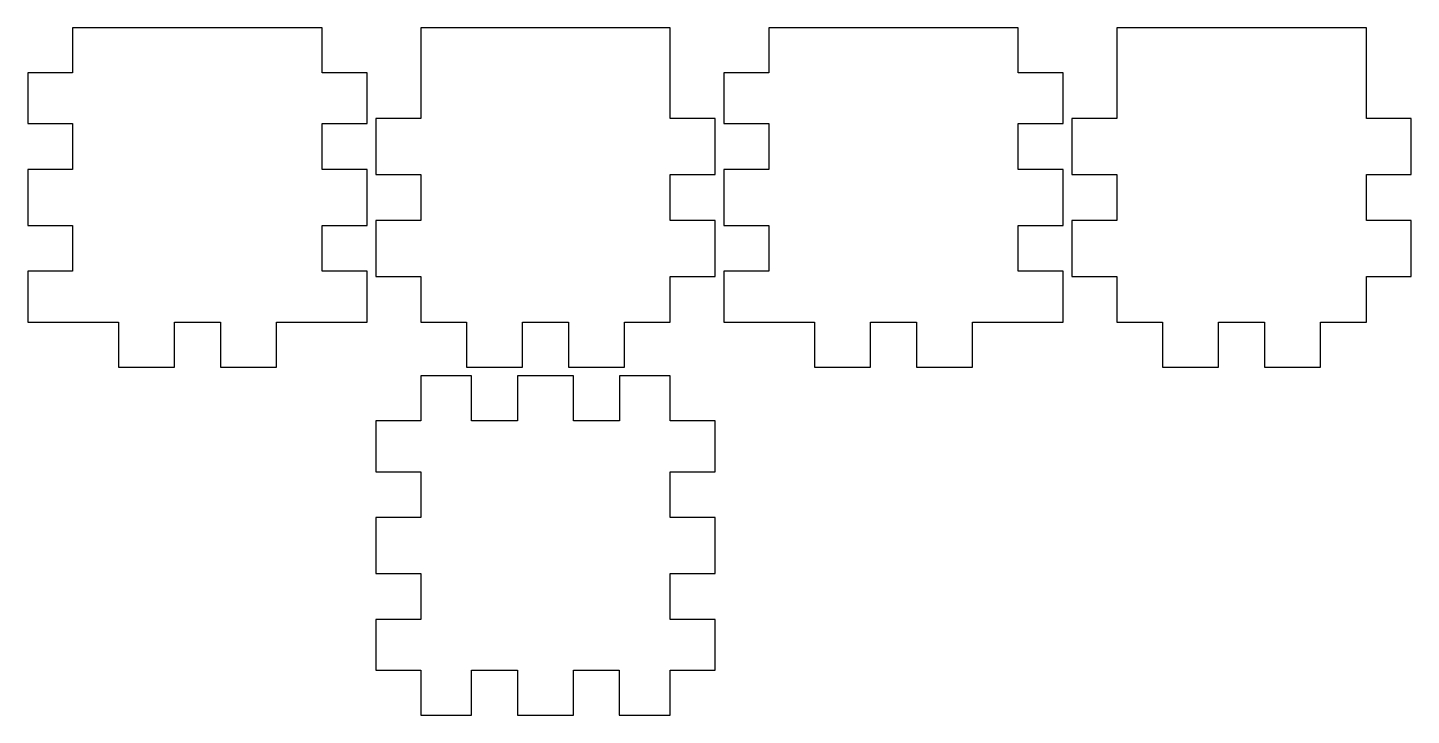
# Model space of a CAD drawing. Header units: metres. Extents: x -30.5 to 51, y -50.5 to -10.
import ezdxf

# ---------------------------------------------------------------- set-up
doc = ezdxf.new("R2010")
doc.units = ezdxf.units.M

msp = doc.modelspace()

# ---------------------------------------------------------------- linework, layer by layer
for p, q in [((-13.15, -10), (-27.85, -10)), ((-27.85, -10), (-27.85, -12.65)), ((-13.15, -12.65), (-13.15, -10)), ((7.34998, -10), (-7.34998, -10)), ((-7.34998, -10), (-7.34998, -15.35)), ((7.34998, -15.35), (7.34998, -10)), ((27.85, -10), (13.15, -10)), ((13.15, -10), (13.15, -12.65)), ((27.85, -12.65), (27.85, -10)), ((48.35, -10), (33.65, -10)), ((33.65, -10), (33.65, -15.35)), ((48.35, -15.35), (48.35, -10)), ((-27.85, -12.65), (-30.5, -12.65)), ((-30.5, -12.65), (-30.5, -15.65)), ((-10.5, -12.65), (-13.15, -12.65)), ((-10.5, -15.65), (-10.5, -12.65)), ((13.15, -12.65), (10.5, -12.65)), ((10.5, -12.65), (10.5, -15.65)), ((30.5, -12.65), (27.85, -12.65)), ((30.5, -15.65), (30.5, -12.65)), ((-7.34998, -15.35), (-10, -15.35)), ((-10, -15.35), (-10, -18.65)), ((10, -15.35), (7.34998, -15.35)), ((10, -18.65), (10, -15.35)), ((33.65, -15.35), (31, -15.35)), ((31, -15.35), (31, -18.65)), ((51, -15.35), (48.35, -15.35)), ((51, -18.65), (51, -15.35)), ((-30.5, -15.65), (-27.85, -15.65)), ((-27.85, -15.65), (-27.85, -18.35)), ((-13.15, -18.35), (-13.15, -15.65)), ((-13.15, -15.65), (-10.5, -15.65)), ((10.5, -15.65), (13.15, -15.65)), ((13.15, -15.65), (13.15, -18.35)), ((27.85, -18.35), (27.85, -15.65)), ((27.85, -15.65), (30.5, -15.65)), ((-27.85, -18.35), (-30.5, -18.35)), ((-30.5, -18.35), (-30.5, -21.65)), ((-10.5, -18.35), (-13.15, -18.35)), ((-10.5, -21.65), (-10.5, -18.35)), ((-10, -18.65), (-7.34999, -18.65)), ((-7.34999, -18.65), (-7.34999, -21.35)), ((7.34999, -21.35), (7.34999, -18.65)), ((7.34999, -18.65), (10, -18.65)), ((13.15, -18.35), (10.5, -18.35)), ((10.5, -18.35), (10.5, -21.65)), ((30.5, -18.35), (27.85, -18.35)), ((30.5, -21.65), (30.5, -18.35)), ((31, -18.65), (33.65, -18.65)), ((33.65, -18.65), (33.65, -21.35)), ((48.35, -21.35), (48.35, -18.65)), ((48.35, -18.65), (51, -18.65)), ((-30.5, -21.65), (-27.85, -21.65)), ((-27.85, -21.65), (-27.85, -24.35)), ((-13.15, -24.35), (-13.15, -21.65)), ((-13.15, -21.65), (-10.5, -21.65)), ((-7.34999, -21.35), (-10, -21.35)), ((-10, -21.35), (-10, -24.65)), ((10, -21.35), (7.34999, -21.35)), ((10, -24.65), (10, -21.35)), ((10.5, -21.65), (13.15, -21.65)), ((13.15, -21.65), (13.15, -24.35)), ((27.85, -24.35), (27.85, -21.65)), ((27.85, -21.65), (30.5, -21.65)), ((33.65, -21.35), (31, -21.35)), ((31, -21.35), (31, -24.65)), ((51, -21.35), (48.35, -21.35)), ((51, -24.65), (51, -21.35)), ((-27.85, -24.35), (-30.5, -24.35)), ((-30.5, -24.35), (-30.5, -27.35)), ((-10.5, -24.35), (-13.15, -24.35)), ((-10.5, -27.35), (-10.5, -24.35)), ((13.15, -24.35), (10.5, -24.35)), ((10.5, -24.35), (10.5, -27.35)), ((30.5, -24.35), (27.85, -24.35)), ((30.5, -27.35), (30.5, -24.35)), ((-10, -24.65), (-7.34999, -24.65)), ((-7.34999, -24.65), (-7.34999, -27.35)), ((7.34999, -27.35), (7.34999, -24.65)), ((7.34999, -24.65), (10, -24.65)), ((31, -24.65), (33.65, -24.65)), ((33.65, -24.65), (33.65, -27.35)), ((48.35, -27.35), (48.35, -24.65)), ((48.35, -24.65), (51, -24.65)), ((-30.5, -27.35), (-25.15, -27.35)), ((-25.15, -27.35), (-25.15, -30)), ((-21.85, -27.35), (-19.15, -27.35)), ((-21.85, -30), (-21.85, -27.35)), ((-19.15, -27.35), (-19.15, -30)), ((-15.85, -30), (-15.85, -27.35)), ((-15.85, -27.35), (-10.5, -27.35)), ((-7.34999, -27.35), (-4.64999, -27.35)), ((-4.64999, -27.35), (-4.64999, -30)), ((-1.34999, -27.35), (1.34999, -27.35)), ((-1.34999, -30), (-1.34999, -27.35)), ((1.34999, -27.35), (1.34999, -30)), ((4.64998, -30), (4.64998, -27.35)), ((4.64998, -27.35), (7.34999, -27.35)), ((10.5, -27.35), (15.85, -27.35)), ((15.85, -27.35), (15.85, -30)), ((19.15, -27.35), (21.85, -27.35)), ((19.15, -30), (19.15, -27.35)), ((21.85, -27.35), (21.85, -30)), ((25.15, -30), (25.15, -27.35)), ((25.15, -27.35), (30.5, -27.35)), ((33.65, -27.35), (36.35, -27.35)), ((36.35, -27.35), (36.35, -30)), ((39.65, -27.35), (42.35, -27.35)), ((39.65, -30), (39.65, -27.35)), ((42.35, -27.35), (42.35, -30)), ((45.65, -30), (45.65, -27.35)), ((45.65, -27.35), (48.35, -27.35)), ((-25.15, -30), (-21.85, -30)), ((-19.15, -30), (-15.85, -30)), ((-4.64999, -30), (-1.34999, -30)), ((1.34999, -30), (4.64998, -30)), ((15.85, -30), (19.15, -30)), ((21.85, -30), (25.15, -30)), ((36.35, -30), (39.65, -30)), ((42.35, -30), (45.65, -30)), ((-4.34999, -30.5), (-7.34998, -30.5)), ((-7.34998, -30.5), (-7.34998, -33.15)), ((-4.34999, -33.15), (-4.34999, -30.5)), ((1.64999, -30.5), (-1.64999, -30.5)), ((-1.64999, -30.5), (-1.64999, -33.15)), ((1.64999, -33.15), (1.64999, -30.5)), ((7.34998, -30.5), (4.34999, -30.5)), ((4.34999, -30.5), (4.34999, -33.15)), ((7.34998, -33.15), (7.34998, -30.5)), ((-7.34998, -33.15), (-10, -33.15)), ((-10, -33.15), (-10, -36.15)), ((-1.64999, -33.15), (-4.34999, -33.15)), ((4.34999, -33.15), (1.64999, -33.15)), ((10, -33.15), (7.34998, -33.15)), ((10, -36.15), (10, -33.15)), ((-10, -36.15), (-7.34998, -36.15)), ((-7.34998, -36.15), (-7.34999, -38.85)), ((7.34999, -38.85), (7.34998, -36.15)), ((7.34998, -36.15), (10, -36.15)), ((-7.34999, -38.85), (-10, -38.85)), ((-10, -38.85), (-10, -42.15)), ((10, -38.85), (7.34999, -38.85)), ((10, -42.15), (10, -38.85)), ((-10, -42.15), (-7.34999, -42.15)), ((-7.34999, -42.15), (-7.34999, -44.85)), ((7.34999, -44.85), (7.34999, -42.15)), ((7.34999, -42.15), (10, -42.15)), ((-7.34999, -44.85), (-10, -44.85)), ((-10, -44.85), (-10, -47.85)), ((10, -44.85), (7.34999, -44.85)), ((10, -47.85), (10, -44.85)), ((-10, -47.85), (-7.34999, -47.85)), ((-7.34999, -47.85), (-7.34999, -50.5)), ((-4.34999, -47.85), (-1.64999, -47.85)), ((-4.34999, -50.5), (-4.34999, -47.85)), ((-1.64999, -47.85), (-1.64999, -50.5)), ((1.64998, -50.5), (1.64998, -47.85)), ((1.64998, -47.85), (4.34998, -47.85)), ((4.34998, -47.85), (4.34998, -50.5)), ((7.34998, -50.5), (7.34999, -47.85)), ((7.34999, -47.85), (10, -47.85)), ((-7.34999, -50.5), (-4.34999, -50.5)), ((-1.64999, -50.5), (1.64998, -50.5)), ((4.34998, -50.5), (7.34998, -50.5))]:
    msp.add_line(p, q)

doc.saveas('drawing.dxf')
